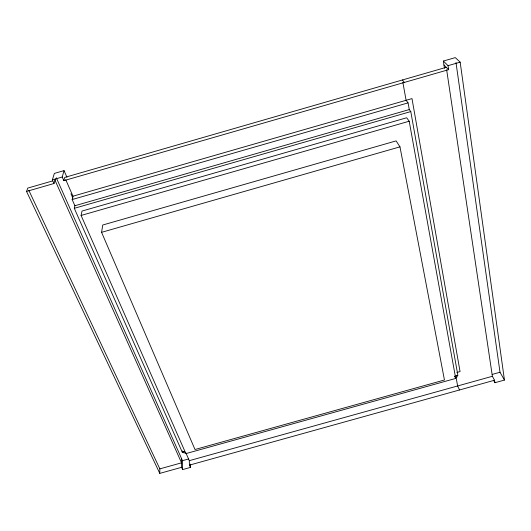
<?xml version="1.0" encoding="UTF-8"?>
<svg xmlns="http://www.w3.org/2000/svg" width="531" height="531" viewBox="0 0 531 531"><rect width="100%" height="100%" fill="white"/><g stroke="black" fill="none" stroke-linecap="round" stroke-linejoin="round"><path stroke-width="0.8" d="M181.476 458.399L181.615 467.307L159.778 473.387L159.851 468.866L28.82 190.344M101.58 232.332L102.742 225.011L396.133 140.894L399.976 146.848L444.447 379.997L195.003 449.518L101.58 232.332L399.976 146.848M81.09 215.46L82.026 211.059L406.693 117.763L409.195 121.221L455.704 378.43L185.896 453.613L81.09 215.46L409.195 121.221M184.702 451.582L182.306 452.246L74.294 208.325L74.898 205.736L72.17 199.556L72.986 196.198L65.725 179.677M493.737 380.574L494.912 382.718L504.45 380.063L460.165 62.16L455.286 57.613L443.372 61.058L448.045 65.658L448.635 69.661L63.833 180.673L64.736 177.427L446.286 67.311M63.833 180.673L62.22 177.015L64.039 170.617L54.354 173.411L52.37 179.863L54.009 183.507L26.55 191.432L159.778 473.387M54.009 183.507L55.383 178.947M26.55 191.432L27.765 188.093L52.662 180.912M52.37 179.863L62.22 177.015M448.045 65.658L460.165 62.16M72.986 196.198L411.99 98.593L460.052 371.574L456.859 372.463M72.17 199.556L408.073 102.881L409.275 109.572L410.782 111.576L457.888 375.437L454.689 376.326M74.898 205.736L409.275 109.572M74.294 208.325L410.782 111.576M185.658 452.551L184.065 452.996L183.46 451.629M455.611 377.315L457.204 376.871L456.939 375.397M190.337 464.18L190.43 467.419L182.637 469.583L182.491 460.662L188.638 458.95M492.171 374.428L500.016 372.244L504.45 380.063M159.851 468.866L181.549 462.826L54.992 180.235M190.43 467.419L189.421 465.136L189.301 460.662L492.376 376.287L494.547 380.229L494.912 382.718M189.421 465.136L494.547 380.229M443.969 65.001L448.635 69.661M402.432 79.969L404.41 82.418M408.073 102.881L406.096 100.293L402.87 82.405M454.655 376.26L455.704 378.43M459.554 389.966L457.622 385.964L456.003 376.99M181.615 467.307L182.637 469.583M56.299 177.772L182.491 460.662M185.638 452.339L189.301 460.662M70.935 193.715L72.939 198.262M64.039 170.617L66.966 177.294M443.372 61.058L444.46 68.28M446.651 69.773L492.376 376.287M455.983 62.532L500.016 372.244M182.279 450.905L182.306 452.246"/></g></svg>
